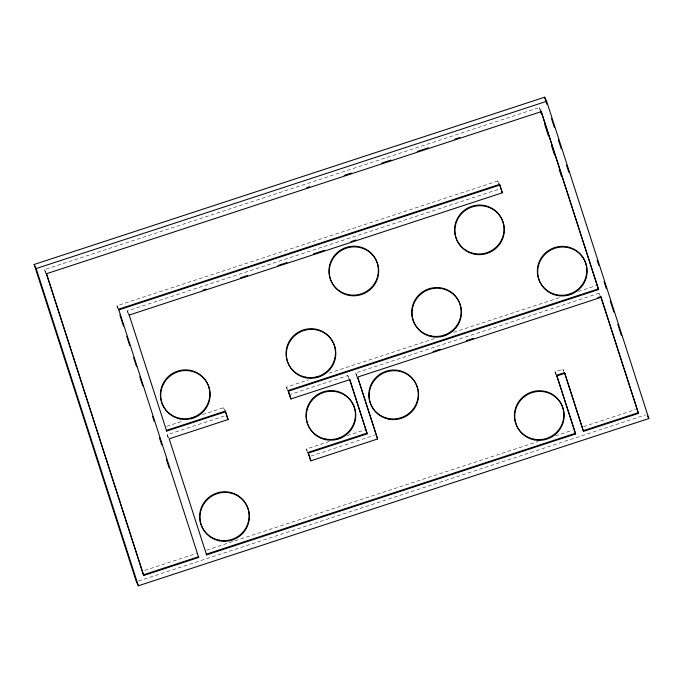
<?xml version="1.0" encoding="UTF-8"?>
<svg xmlns="http://www.w3.org/2000/svg" width="683" height="683" viewBox="0 0 683 683"><rect width="100%" height="100%" fill="white"/><g stroke="black" fill="none" stroke-linecap="round" stroke-linejoin="round"><path stroke-width="0.51" stroke-dasharray="3.42 2.56" d="M45.804 273.678L44.497 269.631L539.263 107.521L540.953 110.928M117.903 308.827L116.921 305.779L497.813 180.978L499.504 184.384M127.917 312.959L127.269 310.944L499.29 189.054M166.652 426.354L183.625 420.796M202.586 414.581L223.554 407.708L225.245 411.115M287.005 389.054L286.382 387.124L308.682 379.816M328.958 373.174L436.42 337.965M453.649 332.314L561.11 297.105M578.347 291.462L596.592 285.485M168.12 437.769L167.147 434.747L225.049 415.776M288.875 394.859L347.775 375.565L349.047 378.117M356.936 377.05L355.63 372.986L599.085 293.22L600.357 295.773M307.256 451.924L306.326 449.021L329.283 441.5M347.254 435.617L365.226 429.727M555.919 374.839L554.955 371.842L562.809 369.264L563.654 370.971M310.842 456.099L374.557 435.225M144.711 570.416L196.687 553.384M206.565 550.148L538.153 441.5M555.399 435.848L572.636 430.205M583.504 426.644L635.472 409.612M138.376 581.045L645.811 414.777M554.955 371.842L556.645 375.24M355.63 372.986L357.32 376.393M286.382 387.124L287.654 389.677M306.326 449.021L307.171 450.729M127.269 310.944L128.959 314.351M116.921 305.779L118.611 309.186M167.147 434.747L168.838 438.153M44.497 269.631L46.188 273.038M539.263 107.521L540.236 110.552M599.085 293.22L599.734 295.235M562.809 369.264L563.449 371.27M497.813 180.978L498.744 183.881M347.775 375.565L348.748 378.57M223.554 407.708L224.178 409.646"/><path stroke-width="1.02" d="M34.15 264.466L544.624 97.208L546.648 101.297L648.85 418.534L138.376 585.792L136.352 581.703L34.15 264.466L36.182 268.547L138.376 585.792M36.182 268.547L546.648 101.297M306.752 187.663L309.792 186.664M344.266 175.369L351.361 173.047M381.771 163.075L390.898 160.087M417.262 151.455L428.412 147.801M454.776 139.161L459.847 137.496M598.624 289.566L598.282 288.892L288.072 390.531L288.414 391.214L598.624 289.566L541.295 111.602L46.521 273.712L143.737 575.479L198.71 557.465L118.611 309.186L499.504 184.384L499.836 185.067L502.329 192.802L129.292 315.034L128.959 314.351L166.686 431.093L225.586 411.798L228.079 419.533L169.179 438.836L206.565 554.895L575.675 433.953L556.645 375.24L564.5 372.67L564.832 373.353L583.53 431.383L638.503 413.369L601.117 297.31L600.775 296.627L597.745 297.617M499.836 185.067L118.944 309.869L118.611 309.186M202.953 290.104L205.993 289.105M240.459 277.819L247.553 275.488M277.964 265.525L287.091 262.537M313.446 253.905L324.596 250.251M350.951 241.611L356.022 239.955M191.607 418.175L194.604 417.193M315.785 377.494L318.824 376.495M443.515 335.643L446.554 334.644M568.205 294.783L571.253 293.784M225.586 411.798L225.245 411.115L166.345 430.41L166.686 431.093M433.082 351.574L440.159 349.252M466.421 340.646L473.49 338.333M288.072 390.531L290.907 398.949L349.807 379.646L367.249 433.816L308.349 453.111L308.016 452.428L366.916 433.133L367.249 433.816M601.117 297.31L357.661 377.076L377.597 438.973L310.842 460.846L308.016 452.428M337.274 438.887L342.26 437.248M556.978 375.923L564.832 373.353M46.512 274.045L143.396 574.796L198.377 556.79L198.71 557.465M575.675 433.953L575.342 433.278L206.223 554.212L206.565 554.895M564.5 372.67L583.188 430.7L638.17 412.694L638.503 413.369M541.295 111.602L540.953 110.928L598.282 288.892M647.629 416.084L648.85 418.534M502.329 192.802L499.504 184.384M583.188 430.7L583.53 431.383M377.597 438.973L357.644 377.409M228.079 419.533L225.245 411.115M143.396 574.796L143.737 575.479M544.624 97.208L546.912 104.303M551.48 118.492L554.417 127.619M558.335 139.776L561.272 148.903M566.497 165.115L568.785 172.21M597.19 260.394L598.82 265.456M604.045 281.678L606.333 288.772M610.252 300.93L613.846 312.08M617.765 324.246L621.351 335.396M600.775 296.627L638.17 412.694M540.569 111.56L541.542 114.599M544.803 124.707L548.381 135.832M551.642 145.94L554.57 155.041M559.129 169.196L561.409 176.282M556.645 375.24L575.342 433.278M349.465 378.971L366.916 433.133M288.414 391.214L290.907 398.949M308.349 453.111L310.842 460.846M119.858 314.914L123.461 326.073M126.722 336.224L129.668 345.359M133.595 357.533L136.532 366.669M139.802 376.811L142.747 385.946M152.548 416.391L154.187 421.462M159.412 437.701L161.709 444.804M166.285 459.01L169.222 468.145M534.157 439.843A24.801 24.375 -26.4 0 0 563.023 408.161A24.801 24.375 -26.4 0 0 521.206 399.64A24.801 24.375 -26.4 0 0 534.157 439.843M325.74 439.698A24.801 24.375 -26.4 0 0 354.605 408.016A24.801 24.375 -26.4 0 0 312.788 399.495A24.801 24.375 -26.4 0 0 325.74 439.698M219.405 540.834A24.801 24.375 -26.4 0 0 248.262 509.151A24.801 24.375 -26.4 0 0 206.445 500.63A24.801 24.375 -26.4 0 0 219.405 540.834M180.141 418.969A24.801 24.375 -26.4 0 0 209.007 387.287A24.801 24.375 -26.4 0 0 167.19 378.766A24.801 24.375 -26.4 0 0 180.141 418.969M348.68 295.312A24.801 24.375 -26.4 0 0 377.545 263.629A24.801 24.375 -26.4 0 0 335.729 255.109A24.801 24.375 -26.4 0 0 348.68 295.312M305.796 377.801A24.801 24.375 -26.4 0 0 334.661 346.119A24.801 24.375 -26.4 0 0 292.845 337.59A24.801 24.375 -26.4 0 0 305.796 377.801M431.451 336.625A24.801 24.375 -26.4 0 0 460.316 304.942A24.801 24.375 -26.4 0 0 418.5 296.422A24.801 24.375 -26.4 0 0 431.451 336.625M388.567 419.114A24.801 24.375 -26.4 0 0 417.433 387.432A24.801 24.375 -26.4 0 0 375.616 378.911A24.801 24.375 -26.4 0 0 388.567 419.114M474.335 254.144A24.801 24.375 -26.4 0 0 503.2 222.462A24.801 24.375 -26.4 0 0 461.384 213.933A24.801 24.375 -26.4 0 0 474.335 254.144M557.106 295.457A24.801 24.375 -26.4 0 0 585.971 263.775A24.801 24.375 -26.4 0 0 544.155 255.254A24.801 24.375 -26.4 0 0 557.106 295.457M305.455 377.118A24.801 24.375 -26.4 0 0 334.32 345.436A24.801 24.375 -26.4 0 0 292.503 336.915A24.801 24.375 -26.4 0 0 305.455 377.118M348.347 294.629A24.801 24.375 -26.4 0 0 377.212 262.946A24.801 24.375 -26.4 0 0 335.396 254.426A24.801 24.375 -26.4 0 0 348.347 294.629M431.11 335.951A24.801 24.375 -26.4 0 0 459.975 304.268A24.801 24.375 -26.4 0 0 418.158 295.739A24.801 24.375 -26.4 0 0 431.11 335.951M556.765 294.774A24.801 24.375 -26.4 0 0 585.63 263.092A24.801 24.375 -26.4 0 0 543.813 254.571A24.801 24.375 -26.4 0 0 556.765 294.774M474.002 253.461A24.801 24.375 -26.4 0 0 502.867 221.779A24.801 24.375 -26.4 0 0 461.051 213.258A24.801 24.375 -26.4 0 0 474.002 253.461M533.824 439.16A24.801 24.375 -26.4 0 0 562.69 407.478A24.801 24.375 -26.4 0 0 520.873 398.957A24.801 24.375 -26.4 0 0 533.824 439.16M388.226 418.431A24.801 24.375 -26.4 0 0 417.091 386.749A24.801 24.375 -26.4 0 0 375.274 378.228A24.801 24.375 -26.4 0 0 388.226 418.431M325.398 439.015A24.801 24.375 -26.4 0 0 354.264 407.333A24.801 24.375 -26.4 0 0 312.447 398.812A24.801 24.375 -26.4 0 0 325.398 439.015M219.064 540.159A24.801 24.375 -26.4 0 0 247.929 508.476A24.801 24.375 -26.4 0 0 206.112 499.947A24.801 24.375 -26.4 0 0 219.064 540.159M179.8 418.286A24.801 24.375 -26.4 0 0 208.665 386.604A24.801 24.375 -26.4 0 0 166.848 378.083A24.801 24.375 -26.4 0 0 179.8 418.286"/></g></svg>
